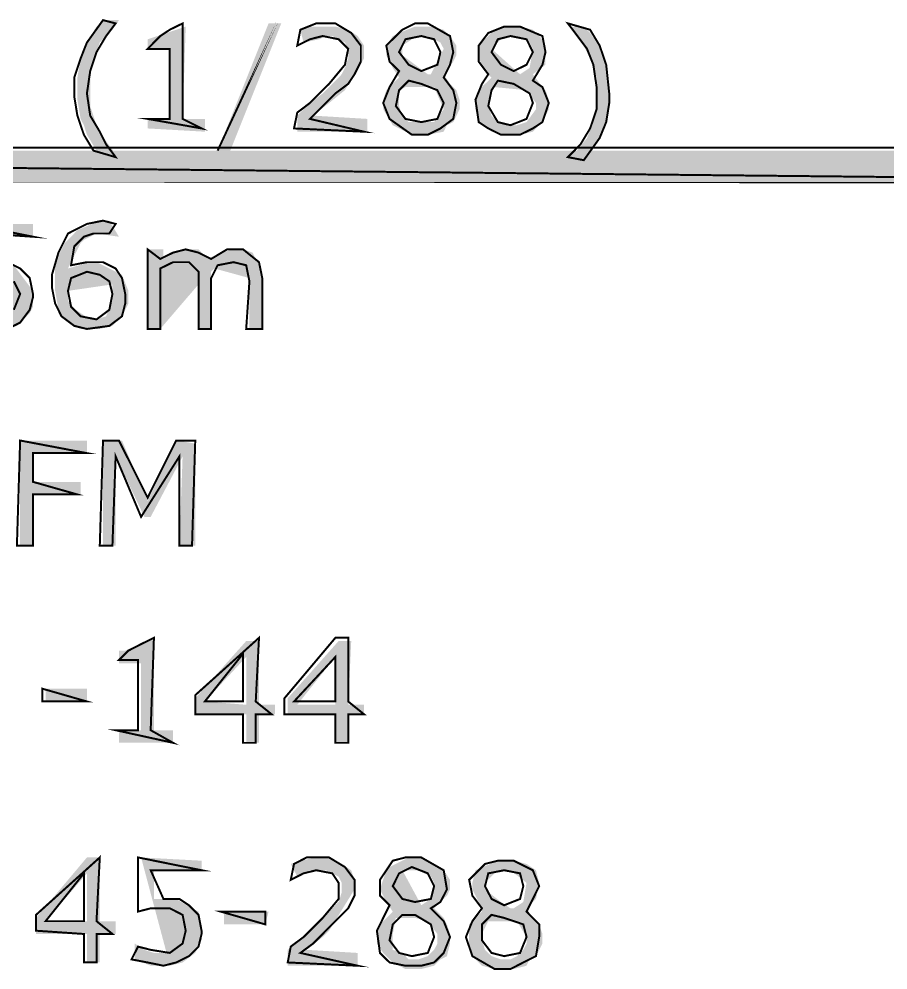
# Model space of a CAD drawing. Header units: millimetres. Extents: x 688550 to 690417, y 7458888 to 7459543.
# Drawn here: x 689646.05 to 689666.26, y 7459311.88 to 7459334.01 of the extents above; entities that cross this region are included whole.
import ezdxf

# ---------------------------------------------------------------- set-up
doc = ezdxf.new("R2010")
doc.units = ezdxf.units.MM
doc.header["$LTSCALE"] = 3
doc.header["$MEASUREMENT"] = 0
doc.layers.add('H', color=7, linetype='Continuous')
doc.layers.add('P', color=7, linetype='Continuous')

msp = doc.modelspace()

# ---------------------------------------------------------------- hatches: boundary and pattern name
at = {"layer": 'H', "linetype": 'Continuous'}
for points in [[(689648.372, 7459330.796), (689648.002, 7459330.796), (689647.851, 7459330.947), (689647.628, 7459331.317), (689647.557, 7459331.539), (689647.481, 7459331.686), (689647.406, 7459332.132), (689647.406, 7459332.648), (689647.481, 7459333.093), (689647.557, 7459333.24), (689647.628, 7459333.463), (689647.851, 7459333.833), (689648.002, 7459333.984), (689648.372, 7459333.984), (689648.221, 7459333.761), (689648.074, 7459333.614), (689647.927, 7459333.463), (689647.78, 7459333.018), (689647.704, 7459332.799), (689647.704, 7459332.501), (689647.704, 7459332.279), (689647.704, 7459331.985), (689647.851, 7459331.539), (689648.074, 7459331.166), (689648.296, 7459330.872), (689648.372, 7459330.796), (689648.372, 7459330.796)], [(689650.669, 7459330.947), (689651.854, 7459333.908), (689652.148, 7459333.908), (689650.963, 7459330.947), (689650.669, 7459330.947)], [(689650.371, 7459331.388), (689649.04, 7459331.464), (689649.04, 7459331.686), (689649.556, 7459331.686), (689649.556, 7459333.316), (689649.04, 7459333.316), (689649.04, 7459333.539), (689649.926, 7459333.833), (689649.854, 7459331.686), (689650.371, 7459331.686), (689650.371, 7459331.388)], [(689654.151, 7459331.388), (689652.521, 7459331.388), (689652.521, 7459331.762), (689652.815, 7459332.056), (689653.114, 7459332.279), (689653.336, 7459332.501), (689653.555, 7459332.724), (689653.63, 7459332.871), (689653.706, 7459333.093), (689653.706, 7459333.316), (689653.63, 7459333.463), (689653.336, 7459333.614), (689653.185, 7459333.614), (689653.038, 7459333.539), (689652.668, 7459333.463), (689652.593, 7459333.761), (689652.815, 7459333.833), (689653.185, 7459333.833), (689653.408, 7459333.833), (689653.706, 7459333.761), (689653.928, 7459333.614), (689654.075, 7459333.392), (689654.075, 7459333.093), (689653.63, 7459332.354), (689653.261, 7459332.056), (689652.891, 7459331.762), (689654.151, 7459331.686), (689654.151, 7459331.388)], [(689655.188, 7459331.317), (689654.89, 7459331.464), (689654.743, 7459331.539), (689654.521, 7459331.909), (689654.521, 7459332.132), (689654.592, 7459332.354), (689654.89, 7459332.648), (689655.037, 7459332.426), (689654.89, 7459332.354), (689654.89, 7459332.132), (689654.89, 7459331.985), (689654.966, 7459331.762), (689655.113, 7459331.611), (689655.26, 7459331.611), (689655.558, 7459331.611), (689655.705, 7459331.611), (689655.928, 7459331.909), (689655.705, 7459332.426), (689655.037, 7459332.426), (689654.89, 7459332.648), (689654.743, 7459332.871), (689654.668, 7459333.018), (689654.592, 7459333.169), (689654.592, 7459333.392), (689654.743, 7459333.614), (689654.89, 7459333.686), (689655.26, 7459333.833), (689655.335, 7459333.614), (689655.188, 7459333.539), (689654.966, 7459333.392), (689654.966, 7459333.169), (689655.558, 7459332.724), (689655.629, 7459332.724), (689655.928, 7459333.316), (689655.852, 7459333.463), (689655.558, 7459333.614), (689655.335, 7459333.614), (689655.26, 7459333.833), (689655.629, 7459333.833), (689655.928, 7459333.761), (689656.075, 7459333.614), (689656.222, 7459333.392), (689656.222, 7459333.169), (689656.15, 7459333.018), (689655.928, 7459332.724), (689656.075, 7459332.501), (689656.222, 7459332.354), (689656.297, 7459332.132), (689656.297, 7459331.909), (689656.15, 7459331.611), (689656.003, 7459331.539), (689655.928, 7459331.388), (689655.558, 7459331.317), (689655.188, 7459331.317)], [(689657.335, 7459331.317), (689657.041, 7459331.388), (689656.742, 7459331.611), (689656.667, 7459331.909), (689656.667, 7459332.132), (689656.742, 7459332.354), (689657.041, 7459332.648), (689657.112, 7459332.426), (689656.965, 7459332.132), (689656.965, 7459331.985), (689657.041, 7459331.762), (689657.188, 7459331.611), (689657.41, 7459331.539), (689657.633, 7459331.539), (689657.855, 7459331.611), (689658.074, 7459331.909), (689658.074, 7459332.056), (689657.855, 7459332.354), (689657.112, 7459332.426), (689657.041, 7459332.648), (689656.889, 7459332.799), (689656.742, 7459333.093), (689656.742, 7459333.392), (689656.889, 7459333.539), (689657.112, 7459333.761), (689657.335, 7459333.833), (689657.704, 7459333.833), (689658.002, 7459333.761), (689658.225, 7459333.539), (689658.296, 7459333.392), (689658.296, 7459333.093), (689658.296, 7459332.946), (689658.002, 7459332.724), (689657.927, 7459332.871), (689658.002, 7459333.316), (689657.927, 7459333.463), (689657.633, 7459333.614), (689657.41, 7459333.614), (689657.259, 7459333.539), (689657.041, 7459333.316), (689657.704, 7459332.724), (689657.704, 7459332.724), (689657.927, 7459332.871), (689658.002, 7459332.724), (689658.225, 7459332.426), (689658.296, 7459332.354), (689658.372, 7459332.132), (689658.372, 7459331.909), (689658.225, 7459331.611), (689658.002, 7459331.388), (689657.704, 7459331.317), (689657.335, 7459331.317)], [(689659.187, 7459330.649), (689658.817, 7459330.649), (689658.964, 7459330.872), (689659.262, 7459331.241), (689659.409, 7459331.611), (689659.485, 7459331.909), (689659.485, 7459332.132), (689659.485, 7459332.426), (689659.485, 7459332.648), (689659.334, 7459333.093), (689659.111, 7459333.539), (689658.889, 7459333.833), (689659.187, 7459333.833), (689659.334, 7459333.686), (689659.556, 7459333.392), (689659.632, 7459333.169), (689659.708, 7459332.946), (689659.779, 7459332.501), (689659.779, 7459332.279), (689659.779, 7459331.985), (689659.708, 7459331.611), (689659.632, 7459331.388), (689659.556, 7459331.241), (689659.334, 7459330.872), (689659.187, 7459330.649)], [(689679.04, 7459330.204), (689599.328, 7459330.947), (689679.04, 7459330.947), (689679.04, 7459330.204)], [(689599.328, 7459330.204), (689599.328, 7459330.947), (689679.04, 7459330.204), (689599.328, 7459330.204)], [(689645.407, 7459326.798), (689645.26, 7459326.798), (689644.89, 7459326.869), (689644.814, 7459327.243), (689645.037, 7459327.167), (689645.26, 7459327.092), (689645.407, 7459327.092), (689645.554, 7459327.092), (689645.482, 7459328.058), (689644.961, 7459329.242), (689646.373, 7459329.242), (689646.373, 7459328.944), (689645.26, 7459328.944), (689645.26, 7459328.352), (689645.629, 7459328.352), (689645.776, 7459328.28), (689645.927, 7459328.28), (689646.373, 7459327.684), (689646.373, 7459327.537), (689646.373, 7459327.314), (689646.297, 7459327.167), (689646.221, 7459327.092), (689645.999, 7459326.869), (689645.629, 7459326.798), (689645.407, 7459326.798)], [(689647.628, 7459326.798), (689647.481, 7459326.798), (689647.334, 7459326.869), (689647.187, 7459326.945), (689646.965, 7459327.243), (689646.889, 7459327.684), (689646.889, 7459327.906), (689646.889, 7459328.352), (689647.112, 7459328.797), (689647.406, 7459329.095), (689647.927, 7459329.318), (689648.149, 7459329.318), (689648.372, 7459328.944), (689647.851, 7459329.019), (689647.557, 7459328.872), (689647.481, 7459328.797), (689647.259, 7459328.352), (689647.187, 7459328.205), (689647.704, 7459328.352), (689647.851, 7459328.352), (689648.443, 7459328.058), (689648.594, 7459327.684), (689648.594, 7459327.39), (689648.443, 7459327.092), (689648.221, 7459326.869), (689647.927, 7459326.798), (689647.851, 7459327.02), (689648.074, 7459327.092), (689648.221, 7459327.465), (689648.221, 7459327.612), (689648.221, 7459327.835), (689647.187, 7459327.684), (689647.187, 7459327.465), (689647.259, 7459327.314), (689647.704, 7459327.02), (689647.851, 7459327.02), (689647.927, 7459326.798), (689647.628, 7459326.798)], [(689650.518, 7459326.798), (689650.224, 7459326.798), (689650.224, 7459327.835), (689649.334, 7459326.798), (689649.04, 7459326.798), (689649.04, 7459328.65), (689649.409, 7459328.65), (689649.409, 7459328.427), (689649.556, 7459328.574), (689649.854, 7459328.65), (689650.073, 7459328.65), (689650.224, 7459328.65), (689650.447, 7459328.427), (689650.741, 7459328.574), (689651.039, 7459328.65), (689651.261, 7459328.65), (689651.484, 7459328.574), (689651.707, 7459328.129), (689651.707, 7459327.906), (689651.707, 7459326.798), (689651.408, 7459326.798), (689651.408, 7459327.835), (689651.408, 7459327.982), (689650.594, 7459328.205), (689650.518, 7459328.129), (689650.518, 7459326.798)], [(689646.074, 7459321.758), (689646.074, 7459324.202), (689647.628, 7459324.202), (689647.628, 7459323.908), (689646.373, 7459323.908), (689646.373, 7459323.24), (689647.481, 7459323.24), (689647.481, 7459322.946), (689646.373, 7459322.946), (689646.373, 7459321.758), (689646.074, 7459321.758)], [(689649.779, 7459321.758), (689649.854, 7459323.832), (689649.111, 7459322.425), (689648.964, 7459322.425), (689648.296, 7459323.832), (689648.296, 7459321.758), (689648.002, 7459321.758), (689648.002, 7459324.202), (689648.443, 7459324.202), (689649.04, 7459322.795), (689649.703, 7459324.202), (689650.148, 7459324.131), (689650.148, 7459321.758), (689649.779, 7459321.758)], [(689649.632, 7459317.167), (689648.372, 7459317.167), (689648.372, 7459317.461), (689648.888, 7459317.461), (689648.888, 7459319.019), (689648.372, 7459319.019), (689648.372, 7459319.313), (689648.519, 7459319.313), (689649.187, 7459319.611), (689649.187, 7459317.461), (689649.632, 7459317.461), (689649.632, 7459317.167)], [(689651.333, 7459317.167), (689651.333, 7459317.831), (689650.148, 7459317.831), (689650.148, 7459318.204), (689650.371, 7459318.129), (689651.333, 7459318.053), (689651.333, 7459319.166), (689650.371, 7459318.129), (689650.148, 7459318.204), (689651.333, 7459319.536), (689651.631, 7459319.536), (689651.631, 7459318.053), (689652.001, 7459318.053), (689652.001, 7459317.831), (689651.631, 7459317.831), (689651.631, 7459317.167), (689651.333, 7459317.167)], [(689653.408, 7459317.167), (689653.408, 7459317.831), (689652.299, 7459317.831), (689652.299, 7459318.204), (689652.521, 7459318.053), (689653.408, 7459318.053), (689653.408, 7459319.166), (689652.521, 7459318.053), (689652.299, 7459318.204), (689653.483, 7459319.536), (689653.777, 7459319.536), (689653.706, 7459318.053), (689654.075, 7459318.053), (689654.075, 7459317.831), (689653.706, 7459317.831), (689653.706, 7459317.167), (689653.408, 7459317.167)], [(689646.667, 7459318.129), (689646.667, 7459318.427), (689647.628, 7459318.427), (689647.628, 7459318.129), (689646.667, 7459318.129)], [(689647.628, 7459312.056), (689647.628, 7459312.719), (689646.444, 7459312.719), (689646.444, 7459313.093), (689646.667, 7459313.017), (689647.628, 7459313.017), (689647.628, 7459314.13), (689646.667, 7459313.017), (689646.444, 7459313.093), (689647.628, 7459314.5), (689647.927, 7459314.5), (689647.927, 7459313.017), (689648.296, 7459313.017), (689648.296, 7459312.719), (689647.927, 7459312.719), (689647.927, 7459312.056), (689647.628, 7459312.056)], [(689649.334, 7459311.98), (689649.111, 7459311.98), (689648.741, 7459312.127), (689648.741, 7459312.497), (689648.964, 7459312.35), (689649.187, 7459312.278), (689649.334, 7459312.278), (689649.481, 7459312.278), (689648.888, 7459314.5), (689650.295, 7459314.424), (689650.295, 7459314.202), (689649.187, 7459314.202), (689649.187, 7459313.534), (689649.556, 7459313.534), (689649.703, 7459313.534), (689650.073, 7459313.316), (689650.224, 7459313.24), (689650.295, 7459312.87), (689650.295, 7459312.719), (689650.295, 7459312.572), (689650.224, 7459312.425), (689650.148, 7459312.278), (689649.854, 7459312.056), (689649.556, 7459311.98), (689649.334, 7459311.98)], [(689653.928, 7459311.98), (689652.299, 7459311.98), (689652.299, 7459312.35), (689652.74, 7459312.719), (689652.891, 7459312.87), (689653.114, 7459313.093), (689653.336, 7459313.316), (689653.483, 7459313.463), (689653.555, 7459313.685), (689653.555, 7459313.908), (689653.483, 7459314.055), (689653.185, 7459314.202), (689652.962, 7459314.202), (689652.815, 7459314.202), (689652.521, 7459314.055), (689652.37, 7459314.349), (689652.593, 7459314.424), (689652.962, 7459314.5), (689653.261, 7459314.5), (689653.555, 7459314.349), (689653.777, 7459314.202), (689653.853, 7459313.979), (689653.853, 7459313.757), (689653.261, 7459312.795), (689653.114, 7459312.648), (689652.74, 7459312.35), (689653.928, 7459312.278), (689653.928, 7459311.98)], [(689655.037, 7459311.904), (689654.743, 7459312.056), (689654.521, 7459312.278), (689654.374, 7459312.497), (689654.374, 7459312.719), (689654.445, 7459312.942), (689654.743, 7459313.24), (689654.815, 7459313.093), (689654.743, 7459312.719), (689654.743, 7459312.35), (689654.966, 7459312.278), (689655.113, 7459312.127), (689655.335, 7459312.127), (689655.558, 7459312.203), (689655.705, 7459312.35), (689655.781, 7459312.497), (689655.781, 7459312.719), (689655.558, 7459313.017), (689655.26, 7459313.093), (689654.815, 7459313.093), (689654.743, 7459313.24), (689654.592, 7459313.463), (689654.445, 7459313.757), (689654.592, 7459314.202), (689654.668, 7459314.277), (689655.113, 7459314.5), (689655.407, 7459314.5), (689655.705, 7459314.349), (689655.928, 7459314.202), (689656.075, 7459313.979), (689656.075, 7459313.757), (689656.003, 7459313.61), (689655.705, 7459313.316), (689655.629, 7459313.534), (689655.705, 7459313.908), (689655.629, 7459314.055), (689655.335, 7459314.202), (689654.966, 7459314.202), (689655.407, 7459313.387), (689655.407, 7459313.387), (689655.629, 7459313.534), (689655.705, 7459313.316), (689655.928, 7459313.093), (689656.003, 7459312.942), (689656.075, 7459312.719), (689656.075, 7459312.497), (689656.003, 7459312.203), (689655.852, 7459312.127), (689655.705, 7459311.98), (689655.407, 7459311.904), (689655.037, 7459311.904)], [(689657.112, 7459311.904), (689656.818, 7459311.98), (689656.595, 7459312.203), (689656.52, 7459312.497), (689656.52, 7459312.719), (689656.52, 7459312.942), (689656.818, 7459313.24), (689656.965, 7459313.017), (689656.889, 7459312.87), (689656.818, 7459312.719), (689656.818, 7459312.572), (689656.889, 7459312.35), (689657.041, 7459312.203), (689657.259, 7459312.127), (689657.482, 7459312.127), (689657.633, 7459312.203), (689657.78, 7459312.35), (689657.855, 7459312.497), (689657.855, 7459312.648), (689657.633, 7459313.017), (689656.965, 7459313.017), (689656.818, 7459313.24), (689656.742, 7459313.463), (689656.595, 7459313.757), (689656.595, 7459313.908), (689656.667, 7459314.202), (689657.188, 7459314.424), (689657.557, 7459314.424), (689657.855, 7459314.349), (689658.074, 7459314.202), (689658.149, 7459313.908), (689658.074, 7459313.534), (689657.855, 7459313.316), (689657.78, 7459313.463), (689657.855, 7459313.908), (689657.482, 7459314.202), (689657.259, 7459314.202), (689657.112, 7459314.13), (689656.889, 7459313.908), (689656.889, 7459313.757), (689657.259, 7459313.463), (689657.482, 7459313.316), (689657.557, 7459313.316), (689657.78, 7459313.463), (689657.855, 7459313.316), (689658.002, 7459313.093), (689658.149, 7459312.942), (689658.225, 7459312.719), (689658.225, 7459312.497), (689658.074, 7459312.203), (689657.927, 7459312.127), (689657.855, 7459311.98), (689657.557, 7459311.904), (689657.112, 7459311.904)], [(689651.778, 7459312.942), (689650.816, 7459312.942), (689650.816, 7459313.24), (689651.854, 7459313.24), (689651.778, 7459312.942)]]:
    msp.add_hatch(color=256, dxfattribs=at).paths.add_polyline_path(points)

# ---------------------------------------------------------------- linework, layer by layer
at = {"layer": 'P', "const_width": 0.0462}
for points in [[(689648.296, 7459330.796), (689648.074, 7459331.094), (689647.927, 7459331.388), (689647.704, 7459331.762), (689647.628, 7459332.279), (689647.704, 7459332.799), (689647.851, 7459333.24), (689648.074, 7459333.614), (689648.296, 7459333.908), (689648.002, 7459333.984), (689647.628, 7459333.463), (689647.481, 7459333.093), (689647.334, 7459332.648), (689647.334, 7459332.203), (689647.406, 7459331.762), (689647.557, 7459331.317), (689647.78, 7459330.947), (689648.296, 7459330.796), (689648.296, 7459330.796)], [(689650.295, 7459331.464), (689649.854, 7459331.686), (689649.854, 7459333.908), (689649.556, 7459333.761), (689649.334, 7459333.614), (689649.04, 7459333.316), (689649.556, 7459333.316), (689649.556, 7459331.686), (689649.04, 7459331.686), (689650.295, 7459331.464), (689650.295, 7459331.464)], [(689652.076, 7459333.984), (689650.669, 7459330.947), (689652.076, 7459333.984), (689652.076, 7459333.984)], [(689654.075, 7459331.388), (689652.815, 7459331.686), (689653.038, 7459331.909), (689653.408, 7459332.279), (689653.706, 7459332.501), (689653.853, 7459332.724), (689654, 7459333.018), (689654, 7459333.392), (689653.777, 7459333.686), (689653.408, 7459333.908), (689652.962, 7459333.908), (689652.593, 7459333.761), (689652.521, 7459333.392), (689652.815, 7459333.539), (689653.114, 7459333.614), (689653.483, 7459333.539), (689653.706, 7459333.316), (689653.63, 7459332.946), (689653.261, 7459332.501), (689653.038, 7459332.279), (689652.815, 7459332.056), (689652.521, 7459331.833), (689652.446, 7459331.464), (689654.075, 7459331.388), (689654.075, 7459331.388)], [(689656.222, 7459332.056), (689656.15, 7459332.354), (689655.928, 7459332.648), (689656.075, 7459332.946), (689656.15, 7459333.24), (689656.075, 7459333.614), (689655.558, 7459333.908), (689655.26, 7459333.908), (689654.966, 7459333.761), (689654.592, 7459333.392), (689654.668, 7459333.018), (689654.89, 7459332.799), (689654.668, 7459332.426), (689654.521, 7459332.056), (689654.668, 7459331.686), (689655.188, 7459331.317), (689655.558, 7459331.317), (689655.852, 7459331.464), (689656.15, 7459331.686), (689656.222, 7459332.056), (689656.222, 7459332.056)], [(689658.372, 7459332.056), (689658.225, 7459332.426), (689658.002, 7459332.577), (689658.225, 7459332.946), (689658.296, 7459333.24), (689658.225, 7459333.614), (689657.704, 7459333.833), (689657.335, 7459333.833), (689656.965, 7459333.686), (689656.742, 7459333.392), (689656.742, 7459333.018), (689656.965, 7459332.724), (689656.818, 7459332.501), (689656.667, 7459332.132), (689656.742, 7459331.611), (689656.965, 7459331.464), (689657.259, 7459331.317), (689657.704, 7459331.317), (689658.002, 7459331.464), (689658.225, 7459331.611), (689658.372, 7459332.056), (689658.372, 7459332.056)], [(689659.779, 7459332.279), (689659.708, 7459332.946), (689659.556, 7459333.392), (689659.334, 7459333.761), (689658.817, 7459333.908), (689659.04, 7459333.614), (689659.262, 7459333.316), (689659.409, 7459332.946), (689659.485, 7459332.426), (689659.485, 7459331.909), (689659.334, 7459331.464), (689659.111, 7459331.094), (689658.817, 7459330.796), (689659.187, 7459330.725), (689659.556, 7459331.241), (689659.708, 7459331.611), (689659.779, 7459332.056), (689659.779, 7459332.279), (689659.779, 7459332.279)], [(689655.852, 7459333.24), (689655.781, 7459332.946), (689655.407, 7459332.799), (689655.113, 7459332.946), (689654.89, 7459333.24), (689655.037, 7459333.539), (689655.407, 7459333.614), (689655.705, 7459333.539), (689655.852, 7459333.24), (689655.852, 7459333.24)], [(689658.002, 7459333.24), (689657.855, 7459332.946), (689657.557, 7459332.799), (689657.259, 7459332.946), (689657.041, 7459333.24), (689657.188, 7459333.539), (689657.482, 7459333.614), (689657.855, 7459333.539), (689658.002, 7459333.24), (689658.002, 7459333.24)], [(689655.928, 7459332.056), (689655.781, 7459331.686), (689655.407, 7459331.611), (689655.037, 7459331.686), (689654.815, 7459331.985), (689654.89, 7459332.354), (689655.113, 7459332.577), (689655.407, 7459332.501), (689655.781, 7459332.354), (689655.928, 7459332.056), (689655.928, 7459332.056)], [(689658.002, 7459332.056), (689657.855, 7459331.686), (689657.482, 7459331.539), (689657.188, 7459331.611), (689656.965, 7459331.985), (689657.041, 7459332.354), (689657.188, 7459332.577), (689657.557, 7459332.501), (689657.927, 7459332.279), (689658.002, 7459332.056), (689658.002, 7459332.056)], [(689679.04, 7459330.204), (689679.04, 7459331.019), (689599.328, 7459331.019), (689679.04, 7459330.204), (689679.04, 7459330.204)], [(689679.04, 7459330.204), (689599.328, 7459331.019), (689599.328, 7459330.204), (689679.04, 7459330.204), (689679.04, 7459330.204)], [(689645.26, 7459329.019), (689646.373, 7459328.944), (689644.89, 7459329.242)], [(689648.519, 7459327.612), (689648.443, 7459327.982), (689648.296, 7459328.205), (689648.002, 7459328.352), (689647.628, 7459328.352), (689647.259, 7459328.28), (689647.334, 7459328.721), (689647.557, 7459328.944), (689647.78, 7459329.019), (689648.149, 7459329.019), (689648.296, 7459329.242), (689648.002, 7459329.318), (689647.628, 7459329.242), (689647.187, 7459329.019), (689646.965, 7459328.574), (689646.814, 7459328.058), (689646.814, 7459327.759), (689646.889, 7459327.39), (689647.036, 7459327.092), (689647.334, 7459326.869), (689647.628, 7459326.798), (689648.149, 7459326.869), (689648.443, 7459327.092), (689648.519, 7459327.39), (689648.519, 7459327.612), (689648.519, 7459327.612)], [(689651.707, 7459326.798), (689651.707, 7459327.982), (689651.631, 7459328.352), (689651.261, 7459328.65), (689650.888, 7459328.65), (689650.518, 7459328.427), (689650.224, 7459328.574), (689649.926, 7459328.65), (689649.632, 7459328.574), (689649.334, 7459328.427), (689649.04, 7459328.65), (689649.04, 7459326.798), (689649.334, 7459326.798), (689649.334, 7459328.205), (689649.632, 7459328.352), (689650.001, 7459328.352), (689650.224, 7459328.129), (689650.224, 7459326.798), (689650.518, 7459326.798), (689650.518, 7459327.982), (689650.669, 7459328.28), (689651.039, 7459328.352), (689651.333, 7459328.28), (689651.408, 7459327.906), (689651.333, 7459326.798), (689651.707, 7459326.798), (689651.707, 7459326.798)], [(689646.373, 7459327.612), (689646.297, 7459327.982), (689646.074, 7459328.205), (689645.776, 7459328.352)], [(689648.221, 7459327.612), (689648.149, 7459327.243), (689647.851, 7459327.02), (689647.481, 7459327.092), (689647.259, 7459327.314), (689647.187, 7459327.684), (689647.259, 7459327.982), (689647.628, 7459328.129), (689647.927, 7459328.058), (689648.149, 7459327.906), (689648.221, 7459327.612), (689648.221, 7459327.612)], [(689645.927, 7459327.906), (689646.074, 7459327.612), (689645.927, 7459327.243)], [(689645.776, 7459326.798), (689646.074, 7459326.945), (689646.297, 7459327.243), (689646.373, 7459327.537), (689646.373, 7459327.612), (689646.373, 7459327.612)], [(689647.628, 7459323.908), (689646.074, 7459324.202), (689645.999, 7459321.758), (689646.373, 7459321.758), (689646.373, 7459322.946), (689647.406, 7459322.946), (689646.373, 7459323.24), (689646.373, 7459323.908), (689647.628, 7459323.908), (689647.628, 7459323.908)], [(689650.073, 7459321.758), (689650.148, 7459324.202), (689649.703, 7459324.202), (689649.04, 7459322.871), (689648.372, 7459324.202), (689648.002, 7459324.202), (689647.927, 7459321.758), (689648.221, 7459321.758), (689648.296, 7459323.832), (689648.888, 7459322.425), (689649.779, 7459323.832), (689649.779, 7459321.758), (689650.073, 7459321.758), (689650.073, 7459321.758)], [(689649.632, 7459317.167), (689649.111, 7459317.461), (689649.187, 7459319.611), (689648.888, 7459319.464), (689648.594, 7459319.313), (689648.372, 7459319.091), (689648.817, 7459319.091), (689648.817, 7459317.461), (689648.296, 7459317.461), (689649.632, 7459317.167), (689649.632, 7459317.167)], [(689651.925, 7459317.831), (689651.555, 7459318.129), (689651.631, 7459319.611), (689650.148, 7459318.276), (689650.148, 7459317.831), (689651.261, 7459317.831), (689651.261, 7459317.167), (689651.555, 7459317.167), (689651.555, 7459317.831), (689651.925, 7459317.831), (689651.925, 7459317.831)], [(689654.075, 7459317.831), (689653.706, 7459318.129), (689653.706, 7459319.611), (689653.408, 7459319.611), (689652.223, 7459318.204), (689652.223, 7459317.831), (689653.408, 7459317.831), (689653.408, 7459317.167), (689653.706, 7459317.167), (689653.706, 7459317.831), (689654.075, 7459317.831), (689654.075, 7459317.831)], [(689651.261, 7459318.129), (689650.371, 7459318.129), (689651.261, 7459319.242), (689651.261, 7459318.129), (689651.261, 7459318.129)], [(689653.408, 7459318.129), (689652.446, 7459318.129), (689653.408, 7459319.166), (689653.408, 7459318.129), (689653.408, 7459318.129)], [(689647.628, 7459318.129), (689646.591, 7459318.427), (689646.591, 7459318.129), (689647.628, 7459318.129), (689647.628, 7459318.129)], [(689648.221, 7459312.719), (689647.851, 7459313.017), (689647.927, 7459314.5), (689646.444, 7459313.164), (689646.444, 7459312.795), (689647.557, 7459312.719), (689647.557, 7459312.056), (689647.851, 7459312.056), (689647.851, 7459312.719), (689648.221, 7459312.719), (689648.221, 7459312.719)], [(689650.295, 7459312.795), (689650.224, 7459313.164), (689650.001, 7459313.387), (689649.779, 7459313.534), (689649.409, 7459313.534), (689649.111, 7459314.202), (689650.295, 7459314.202), (689648.817, 7459314.5), (689648.817, 7459313.24), (689649.111, 7459313.316), (689649.556, 7459313.316), (689649.854, 7459313.164), (689649.926, 7459312.795), (689649.854, 7459312.497), (689649.556, 7459312.278), (689649.111, 7459312.35), (689648.817, 7459312.425), (689648.666, 7459312.127), (689649.04, 7459312.056), (689649.409, 7459311.98), (689649.703, 7459312.056), (689650.001, 7459312.203), (689650.224, 7459312.425), (689650.295, 7459312.719), (689650.295, 7459312.795), (689650.295, 7459312.795)], [(689653.928, 7459311.98), (689652.593, 7459312.278), (689652.891, 7459312.497), (689653.261, 7459312.87), (689653.483, 7459313.093), (689653.706, 7459313.316), (689653.853, 7459313.61), (689653.853, 7459313.979), (689653.63, 7459314.277), (689653.261, 7459314.5), (689652.74, 7459314.5), (689652.446, 7459314.349), (689652.37, 7459313.979), (689652.668, 7459314.13), (689652.962, 7459314.202), (689653.336, 7459314.13), (689653.483, 7459313.908), (689653.483, 7459313.534), (689653.114, 7459313.093), (689652.891, 7459312.87), (689652.668, 7459312.648), (689652.37, 7459312.425), (689652.299, 7459312.056), (689653.928, 7459311.98), (689653.928, 7459311.98)], [(689656.075, 7459312.648), (689655.928, 7459313.017), (689655.629, 7459313.316), (689655.852, 7459313.463), (689656.003, 7459313.757), (689655.928, 7459314.202), (689655.407, 7459314.5), (689655.037, 7459314.5), (689654.743, 7459314.424), (689654.445, 7459313.979), (689654.445, 7459313.61), (689654.668, 7459313.387), (689654.521, 7459313.093), (689654.374, 7459312.795), (689654.445, 7459312.278), (689654.668, 7459312.056), (689655.037, 7459311.98), (689655.407, 7459311.98), (689655.705, 7459312.056), (689655.928, 7459312.278), (689656.075, 7459312.648), (689656.075, 7459312.648)], [(689658.149, 7459312.648), (689658.149, 7459312.942), (689657.855, 7459313.24), (689658.002, 7459313.534), (689658.149, 7459313.832), (689658.002, 7459314.202), (689657.557, 7459314.424), (689657.188, 7459314.424), (689656.889, 7459314.349), (689656.52, 7459313.979), (689656.595, 7459313.61), (689656.818, 7459313.316), (689656.595, 7459313.017), (689656.444, 7459312.648), (689656.595, 7459312.203), (689657.112, 7459311.904), (689657.482, 7459311.904), (689657.78, 7459312.056), (689658.074, 7459312.203), (689658.149, 7459312.648), (689658.149, 7459312.648)], [(689647.557, 7459313.017), (689646.667, 7459313.017), (689647.557, 7459314.13), (689647.557, 7459313.017), (689647.557, 7459313.017)], [(689655.705, 7459313.832), (689655.629, 7459313.534), (689655.26, 7459313.463), (689654.966, 7459313.534), (689654.743, 7459313.832), (689654.89, 7459314.13), (689655.188, 7459314.277), (689655.558, 7459314.13), (689655.705, 7459313.832), (689655.705, 7459313.832)], [(689657.78, 7459313.832), (689657.704, 7459313.534), (689657.335, 7459313.387), (689657.041, 7459313.534), (689656.889, 7459313.832), (689656.965, 7459314.13), (689657.335, 7459314.202), (689657.704, 7459314.13), (689657.78, 7459313.832), (689657.78, 7459313.832)], [(689651.778, 7459312.942), (689651.778, 7459313.24), (689650.741, 7459313.24), (689651.778, 7459312.942), (689651.778, 7459312.942)], [(689655.705, 7459312.648), (689655.558, 7459312.278), (689655.188, 7459312.203), (689654.89, 7459312.278), (689654.668, 7459312.572), (689654.743, 7459312.942), (689654.966, 7459313.164), (689655.26, 7459313.164), (689655.629, 7459312.942), (689655.705, 7459312.648), (689655.705, 7459312.648)], [(689657.855, 7459312.648), (689657.704, 7459312.278), (689657.335, 7459312.203), (689657.041, 7459312.278), (689656.818, 7459312.572), (689656.818, 7459312.942), (689657.041, 7459313.164), (689657.335, 7459313.093), (689657.78, 7459312.942), (689657.855, 7459312.648), (689657.855, 7459312.648)]]:
    msp.add_lwpolyline(points, dxfattribs=at)

doc.saveas('drawing.dxf')
